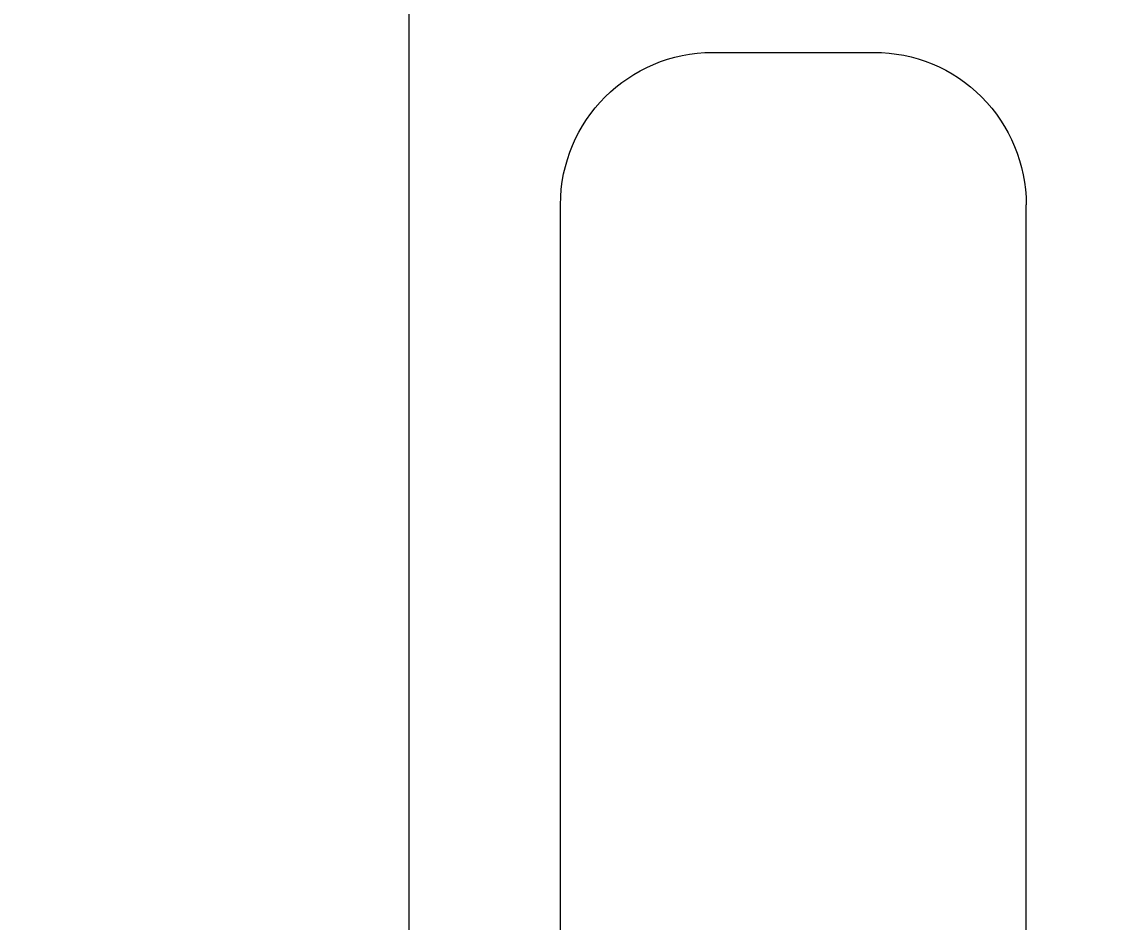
# Model space of a CAD drawing. Header units: inches. Extents: x -12418 to 57169, y -29325 to 19878.
# Drawn here: x 16783.6 to 16924.7, y -4434.5 to -4318.5 of the extents above; entities that cross this region are included whole.
import ezdxf

# ---------------------------------------------------------------- set-up
doc = ezdxf.new("R2010")
doc.units = ezdxf.units.IN
doc.header["$LTSCALE"] = 25
doc.header["$MEASUREMENT"] = 0
doc.linetypes.add('DASHDOT', pattern=[25.4, 12.7, -6.35, 0, -6.35])
doc.layers.get('0').update_dxf_attribs({"color": 8})
doc.layers.get('Defpoints').update_dxf_attribs({"color": 8})
for name, color, linetype, lineweight in [('00-Ground Floor$0$LOADING', 253, 'Continuous', 5), ('E-LITE-CLNG-CNDT', 6, 'DASHDOT', 35), ('T-DATA-DIM', 251, 'DASHDOT', 25), ('T-DATA-DIM @ 100', 251, 'DASHDOT', 25)]:
    doc.layers.add(name, color=color, linetype=linetype, lineweight=lineweight)
doc.styles.add('DC_Simplex', font='SIMPLEX.shx', dxfattribs={"width": 0.7})
doc.dimstyles.new('DevCad-MM', dxfattribs={"dimscale": 0.01, "dimtxt": 2, "dimasz": 2, "dimexe": 1, "dimexo": 1, "dimgap": 0.6, "dimtad": 1, "dimdec": 0, "dimrnd": 10, "dimzin": 1, "dimdsep": 46, "dimtxsty": 'DC_Simplex', "dimblk1": 'OBLIQUE', "dimblk2": 'OBLIQUE', "dimsah": 1, "dimcen": 3, "dimclrd": 256, "dimclre": 256, "dimclrt": 45, "dimadec": 0, "dimazin": 0, "dimtfac": 1, "dimtdec": 0, "dimtix": 1, "dimtmove": 2, "dimatfit": 2, "dimldrblk": 'OBLIQUE', "dimfxl": 1, "dimtolj": 1, "dimtzin": 0, "dimarcsym": 0})

# ---------------------------------------------------------------- blocks, each defined once
blk = doc.blocks.new('00-Ground Floor$0$GF21018-P')
at = {"color": 0}
for p, q in [((0.22049, 0.47563), (0.22049, 0.0675)), ((0.24001, 0.32259), (0.24001, 0.14)), ((0.30001, 0.32259), (0.30001, 0.14)), ((0.25963, 0.12039), (0.2804, 0.12039))]:
    blk.add_line(p, q, dxfattribs=at)
for centre, start, end in [((0.25963, 0.14), 180, 270), ((0.2804, 0.14), 270, 0)]:
    blk.add_arc(centre, 0.01962, start, end, dxfattribs=at)
blk = doc.blocks.new('00-Ground Floor')
at = {"layer": '00-Ground Floor$0$LOADING', "extrusion": (-2.24021e-05, 7.77426e-06, 1), "xscale": -1000, "yscale": 1000.000000000001, "zscale": 1000, "rotation": 180.0014107650308}
blk.add_blockref('00-Ground Floor$0$GF21018-P', (16612.95, -4202.05, -0.43), dxfattribs=at)
blk = doc.blocks.new('_OBLIQUE')
at = {"color": 0, "linetype": 'ByBlock'}
blk.add_line((-0.5, -0.5), (0.5, 0.5), dxfattribs=at)
blk = doc.blocks.new('*D146')
at = {"layer": 'Defpoints', "color": 0, "transparency": 16777216}
for p in [(16759.34, -4167.43), (17628.97, -4167.43, 0), (17394.62, -5042, 0)]:
    blk.add_point(p, dxfattribs=at)
at = {"layer": 'T-DATA-DIM', "lineweight": -2, "transparency": 16777216}
for p, q in [((17528.97, -4167.43), (16659.34, -4167.43)), ((16759.34, -5042), (16759.34, -4167.43)), ((17294.62, -5042), (16659.34, -5042))]:
    blk.add_line(p, q, dxfattribs=at)
at = {"layer": 'T-DATA-DIM', "lineweight": -2, "transparency": 16777216, "xscale": 200, "yscale": 200, "zscale": 200}
for p, rotation in [((16759.34, -4167.43), 90), ((16759.34, -5042), 270)]:
    blk.add_blockref('_OBLIQUE', p, dxfattribs=dict(at, rotation=rotation))
at = {"layer": 'T-DATA-DIM', "color": 45, "transparency": 16777216, "insert": (16599.34, -4604.72), "char_height": 200, "attachment_point": 5, "rotation": 90, "style": 'DC_Simplex'}
blk.add_mtext('\\A1;870', dxfattribs=at)

msp = doc.modelspace()

# ---------------------------------------------------------------- block references
at = {"layer": 'E-LITE-CLNG-CNDT'}
msp.add_blockref('00-Ground Floor', (0, 0), dxfattribs=at)

# ---------------------------------------------------------------- dimensions: what is measured, and where the dimension line sits
at = {"layer": 'T-DATA-DIM @ 100'}
dim = msp.add_linear_dim(base=(16759.34, -4167.43), p1=(17394.62, -5042, 0), p2=(17628.97, -4167.43, 0), angle=90, dimstyle='DevCad-MM', override={"dimscale": 100, "dimtix": 1, "dimtofl": 1, "dimtmove": 2, "dimatfit": 2}, dxfattribs=at)
dim.commit()
dim.dimension.update_dxf_attribs({"geometry": '*D146', "text_midpoint": (16599.34, -4604.72)})

doc.saveas('drawing.dxf')
